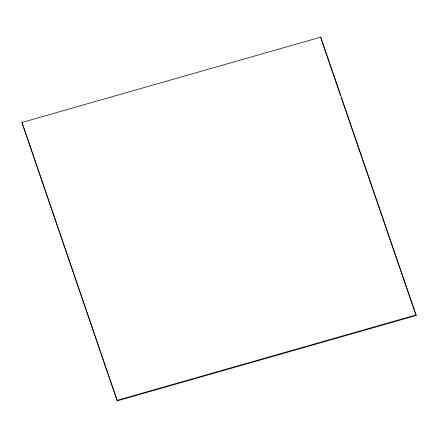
<?xml version="1.0" encoding="UTF-8"?>
<svg xmlns="http://www.w3.org/2000/svg" width="438" height="438" viewBox="0 0 438 438"><rect width="100%" height="100%" fill="white"/><g stroke="black" fill="none" stroke-linecap="round" stroke-linejoin="round"><path stroke-width="0.66" d="M21.944 122.459L117.274 400.863L416.056 315.541L416.1 314.949L320.725 37.137L21.944 122.459L117.274 400.863M320.687 37.728L320.725 37.137M117.313 400.272L416.1 314.949M320.906 38.374L340.425 95.232M341.311 97.816L416.056 315.541"/></g></svg>
